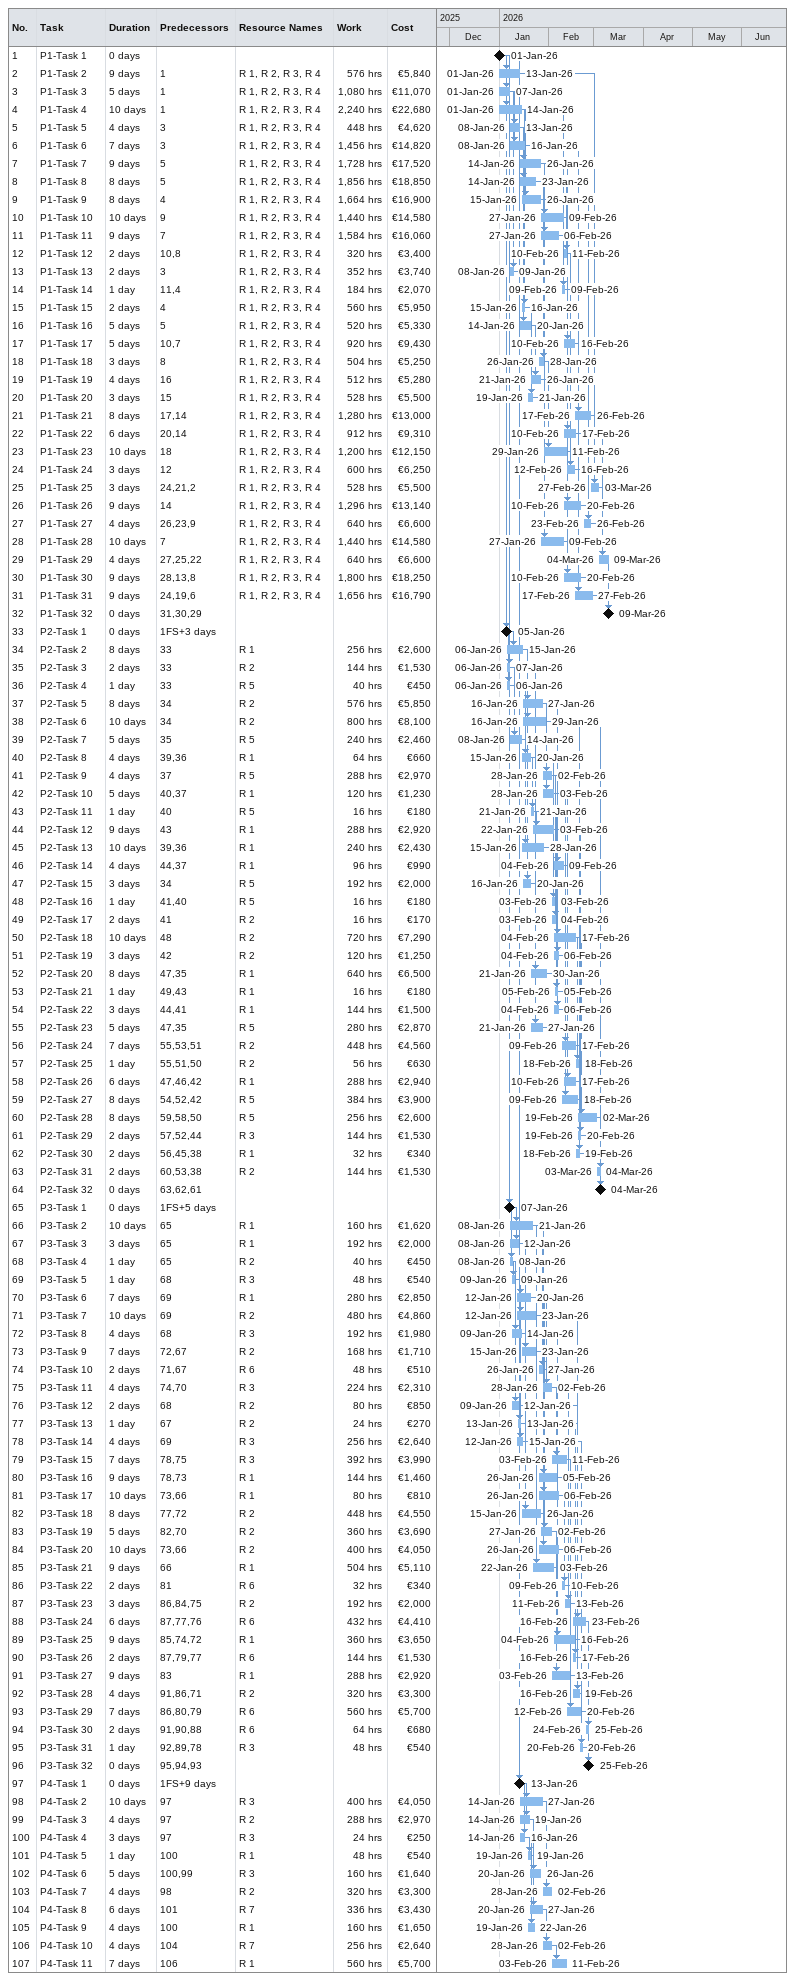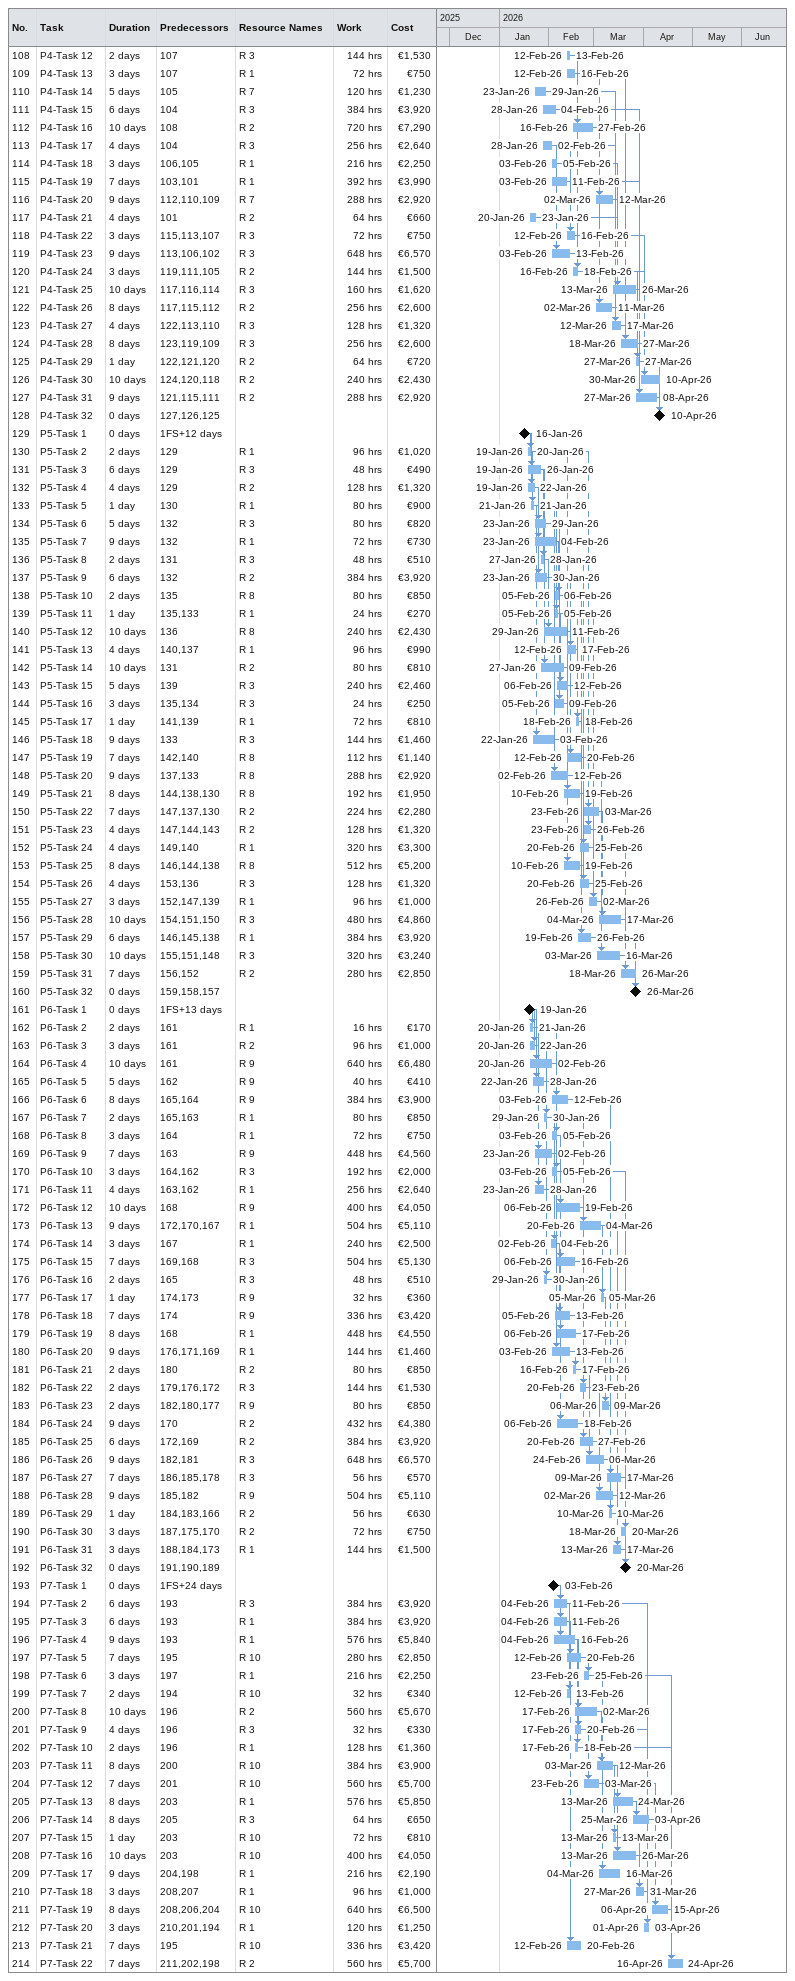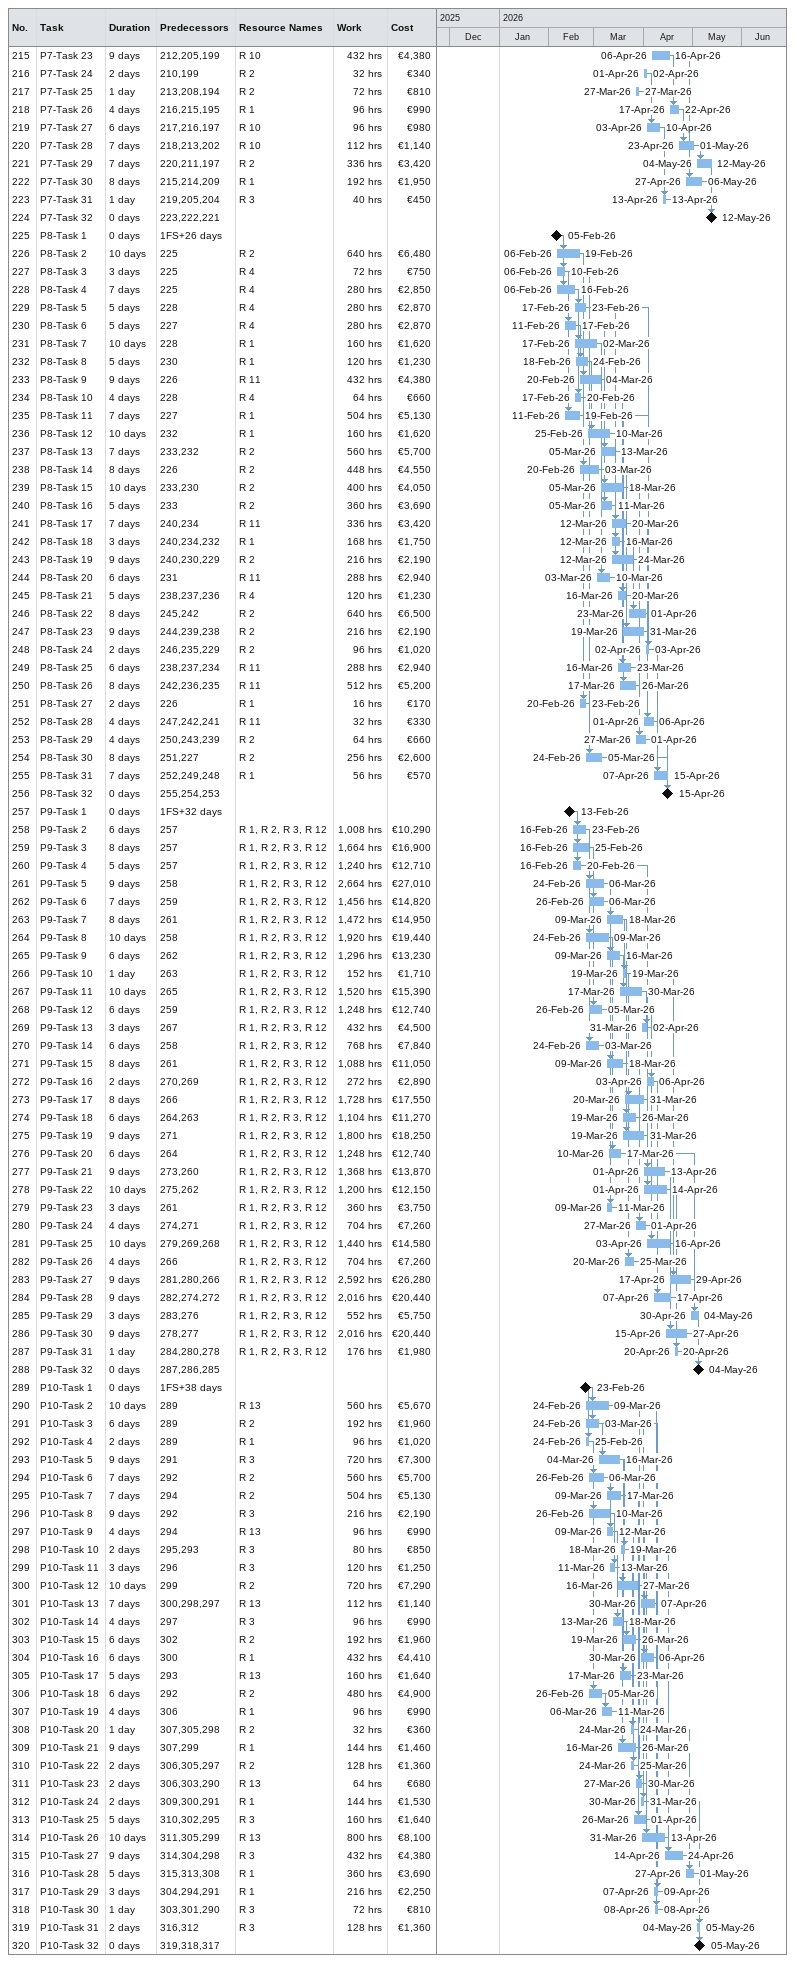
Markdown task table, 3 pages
| ID | Task | Duration | Start | Finish | Predecessors | Resources | Work (h) | Cost (€) |
|---|---|---|---|---|---|---|---|---|
| 1 | P1-Task 1 | 0d | 2026-01-01 | 2026-01-01 |  |  |  |  |
| 2 | P1-Task 2 | 9d | 2026-01-01 | 2026-01-13 | 1 | R 1, R 2, R 3, R 4 | 576 | 5840 |
| 3 | P1-Task 3 | 5d | 2026-01-01 | 2026-01-07 | 1 | R 1, R 2, R 3, R 4 | 1080 | 11070 |
| 4 | P1-Task 4 | 10d | 2026-01-01 | 2026-01-14 | 1 | R 1, R 2, R 3, R 4 | 2240 | 22680 |
| 5 | P1-Task 5 | 4d | 2026-01-08 | 2026-01-13 | 3 | R 1, R 2, R 3, R 4 | 448 | 4620 |
| 6 | P1-Task 6 | 7d | 2026-01-08 | 2026-01-16 | 3 | R 1, R 2, R 3, R 4 | 1456 | 14820 |
| 7 | P1-Task 7 | 9d | 2026-01-14 | 2026-01-26 | 5 | R 1, R 2, R 3, R 4 | 1728 | 17520 |
| 8 | P1-Task 8 | 8d | 2026-01-14 | 2026-01-23 | 5 | R 1, R 2, R 3, R 4 | 1856 | 18850 |
| 9 | P1-Task 9 | 8d | 2026-01-15 | 2026-01-26 | 4 | R 1, R 2, R 3, R 4 | 1664 | 16900 |
| 10 | P1-Task 10 | 10d | 2026-01-27 | 2026-02-09 | 9 | R 1, R 2, R 3, R 4 | 1440 | 14580 |
| 11 | P1-Task 11 | 9d | 2026-01-27 | 2026-02-06 | 7 | R 1, R 2, R 3, R 4 | 1584 | 16060 |
| 12 | P1-Task 12 | 2d | 2026-02-10 | 2026-02-11 | 10, 8 | R 1, R 2, R 3, R 4 | 320 | 3400 |
| 13 | P1-Task 13 | 2d | 2026-01-08 | 2026-01-09 | 3 | R 1, R 2, R 3, R 4 | 352 | 3740 |
| 14 | P1-Task 14 | 1d | 2026-02-09 | 2026-02-09 | 11, 4 | R 1, R 2, R 3, R 4 | 184 | 2070 |
| 15 | P1-Task 15 | 2d | 2026-01-15 | 2026-01-16 | 4 | R 1, R 2, R 3, R 4 | 560 | 5950 |
| 16 | P1-Task 16 | 5d | 2026-01-14 | 2026-01-20 | 5 | R 1, R 2, R 3, R 4 | 520 | 5330 |
| 17 | P1-Task 17 | 5d | 2026-02-10 | 2026-02-16 | 10, 7 | R 1, R 2, R 3, R 4 | 920 | 9430 |
| 18 | P1-Task 18 | 3d | 2026-01-26 | 2026-01-28 | 8 | R 1, R 2, R 3, R 4 | 504 | 5250 |
| 19 | P1-Task 19 | 4d | 2026-01-21 | 2026-01-26 | 16 | R 1, R 2, R 3, R 4 | 512 | 5280 |
| 20 | P1-Task 20 | 3d | 2026-01-19 | 2026-01-21 | 15 | R 1, R 2, R 3, R 4 | 528 | 5500 |
| 21 | P1-Task 21 | 8d | 2026-02-17 | 2026-02-26 | 17, 14 | R 1, R 2, R 3, R 4 | 1280 | 13000 |
| 22 | P1-Task 22 | 6d | 2026-02-10 | 2026-02-17 | 20, 14 | R 1, R 2, R 3, R 4 | 912 | 9310 |
| 23 | P1-Task 23 | 10d | 2026-01-29 | 2026-02-11 | 18 | R 1, R 2, R 3, R 4 | 1200 | 12150 |
| 24 | P1-Task 24 | 3d | 2026-02-12 | 2026-02-16 | 12 | R 1, R 2, R 3, R 4 | 600 | 6250 |
| 25 | P1-Task 25 | 3d | 2026-02-27 | 2026-03-03 | 24, 21, 2 | R 1, R 2, R 3, R 4 | 528 | 5500 |
| 26 | P1-Task 26 | 9d | 2026-02-10 | 2026-02-20 | 14 | R 1, R 2, R 3, R 4 | 1296 | 13140 |
| 27 | P1-Task 27 | 4d | 2026-02-23 | 2026-02-26 | 26, 23, 9 | R 1, R 2, R 3, R 4 | 640 | 6600 |
| 28 | P1-Task 28 | 10d | 2026-01-27 | 2026-02-09 | 7 | R 1, R 2, R 3, R 4 | 1440 | 14580 |
| 29 | P1-Task 29 | 4d | 2026-03-04 | 2026-03-09 | 27, 25, 22 | R 1, R 2, R 3, R 4 | 640 | 6600 |
| 30 | P1-Task 30 | 9d | 2026-02-10 | 2026-02-20 | 28, 13, 8 | R 1, R 2, R 3, R 4 | 1800 | 18250 |
| 31 | P1-Task 31 | 9d | 2026-02-17 | 2026-02-27 | 24, 19, 6 | R 1, R 2, R 3, R 4 | 1656 | 16790 |
| 32 | P1-Task 32 | 0d | 2026-03-09 | 2026-03-09 | 31, 30, 29 |  |  |  |
| 33 | P2-Task 1 | 0d | 2026-01-05 | 2026-01-05 | 1FS+3d |  |  |  |
| 34 | P2-Task 2 | 8d | 2026-01-06 | 2026-01-15 | 33 | R 1 | 256 | 2600 |
| 35 | P2-Task 3 | 2d | 2026-01-06 | 2026-01-07 | 33 | R 2 | 144 | 1530 |
| 36 | P2-Task 4 | 1d | 2026-01-06 | 2026-01-06 | 33 | R 5 | 40 | 450 |
| 37 | P2-Task 5 | 8d | 2026-01-16 | 2026-01-27 | 34 | R 2 | 576 | 5850 |
| 38 | P2-Task 6 | 10d | 2026-01-16 | 2026-01-29 | 34 | R 2 | 800 | 8100 |
| 39 | P2-Task 7 | 5d | 2026-01-08 | 2026-01-14 | 35 | R 5 | 240 | 2460 |
| 40 | P2-Task 8 | 4d | 2026-01-15 | 2026-01-20 | 39, 36 | R 1 | 64 | 660 |
| 41 | P2-Task 9 | 4d | 2026-01-28 | 2026-02-02 | 37 | R 5 | 288 | 2970 |
| 42 | P2-Task 10 | 5d | 2026-01-28 | 2026-02-03 | 40, 37 | R 1 | 120 | 1230 |
| 43 | P2-Task 11 | 1d | 2026-01-21 | 2026-01-21 | 40 | R 5 | 16 | 180 |
| 44 | P2-Task 12 | 9d | 2026-01-22 | 2026-02-03 | 43 | R 1 | 288 | 2920 |
| 45 | P2-Task 13 | 10d | 2026-01-15 | 2026-01-28 | 39, 36 | R 1 | 240 | 2430 |
| 46 | P2-Task 14 | 4d | 2026-02-04 | 2026-02-09 | 44, 37 | R 1 | 96 | 990 |
| 47 | P2-Task 15 | 3d | 2026-01-16 | 2026-01-20 | 34 | R 5 | 192 | 2000 |
| 48 | P2-Task 16 | 1d | 2026-02-03 | 2026-02-03 | 41, 40 | R 5 | 16 | 180 |
| 49 | P2-Task 17 | 2d | 2026-02-03 | 2026-02-04 | 41 | R 2 | 16 | 170 |
| 50 | P2-Task 18 | 10d | 2026-02-04 | 2026-02-17 | 48 | R 2 | 720 | 7290 |
| 51 | P2-Task 19 | 3d | 2026-02-04 | 2026-02-06 | 42 | R 2 | 120 | 1250 |
| 52 | P2-Task 20 | 8d | 2026-01-21 | 2026-01-30 | 47, 35 | R 1 | 640 | 6500 |
| 53 | P2-Task 21 | 1d | 2026-02-05 | 2026-02-05 | 49, 43 | R 1 | 16 | 180 |
| 54 | P2-Task 22 | 3d | 2026-02-04 | 2026-02-06 | 44, 41 | R 1 | 144 | 1500 |
| 55 | P2-Task 23 | 5d | 2026-01-21 | 2026-01-27 | 47, 35 | R 5 | 280 | 2870 |
| 56 | P2-Task 24 | 7d | 2026-02-09 | 2026-02-17 | 55, 53, 51 | R 2 | 448 | 4560 |
| 57 | P2-Task 25 | 1d | 2026-02-18 | 2026-02-18 | 55, 51, 50 | R 2 | 56 | 630 |
| 58 | P2-Task 26 | 6d | 2026-02-10 | 2026-02-17 | 47, 46, 42 | R 1 | 288 | 2940 |
| 59 | P2-Task 27 | 8d | 2026-02-09 | 2026-02-18 | 54, 52, 42 | R 5 | 384 | 3900 |
| 60 | P2-Task 28 | 8d | 2026-02-19 | 2026-03-02 | 59, 58, 50 | R 5 | 256 | 2600 |
| 61 | P2-Task 29 | 2d | 2026-02-19 | 2026-02-20 | 57, 52, 44 | R 3 | 144 | 1530 |
| 62 | P2-Task 30 | 2d | 2026-02-18 | 2026-02-19 | 56, 45, 38 | R 1 | 32 | 340 |
| 63 | P2-Task 31 | 2d | 2026-03-03 | 2026-03-04 | 60, 53, 38 | R 2 | 144 | 1530 |
| 64 | P2-Task 32 | 0d | 2026-03-04 | 2026-03-04 | 63, 62, 61 |  |  |  |
| 65 | P3-Task 1 | 0d | 2026-01-07 | 2026-01-07 | 1FS+5d |  |  |  |
| 66 | P3-Task 2 | 10d | 2026-01-08 | 2026-01-21 | 65 | R 1 | 160 | 1620 |
| 67 | P3-Task 3 | 3d | 2026-01-08 | 2026-01-12 | 65 | R 1 | 192 | 2000 |
| 68 | P3-Task 4 | 1d | 2026-01-08 | 2026-01-08 | 65 | R 2 | 40 | 450 |
| 69 | P3-Task 5 | 1d | 2026-01-09 | 2026-01-09 | 68 | R 3 | 48 | 540 |
| 70 | P3-Task 6 | 7d | 2026-01-12 | 2026-01-20 | 69 | R 1 | 280 | 2850 |
| 71 | P3-Task 7 | 10d | 2026-01-12 | 2026-01-23 | 69 | R 2 | 480 | 4860 |
| 72 | P3-Task 8 | 4d | 2026-01-09 | 2026-01-14 | 68 | R 3 | 192 | 1980 |
| 73 | P3-Task 9 | 7d | 2026-01-15 | 2026-01-23 | 72, 67 | R 2 | 168 | 1710 |
| 74 | P3-Task 10 | 2d | 2026-01-26 | 2026-01-27 | 71, 67 | R 6 | 48 | 510 |
| 75 | P3-Task 11 | 4d | 2026-01-28 | 2026-02-02 | 74, 70 | R 3 | 224 | 2310 |
| 76 | P3-Task 12 | 2d | 2026-01-09 | 2026-01-12 | 68 | R 2 | 80 | 850 |
| 77 | P3-Task 13 | 1d | 2026-01-13 | 2026-01-13 | 67 | R 2 | 24 | 270 |
| 78 | P3-Task 14 | 4d | 2026-01-12 | 2026-01-15 | 69 | R 3 | 256 | 2640 |
| 79 | P3-Task 15 | 7d | 2026-02-03 | 2026-02-11 | 78, 75 | R 3 | 392 | 3990 |
| 80 | P3-Task 16 | 9d | 2026-01-26 | 2026-02-05 | 78, 73 | R 1 | 144 | 1460 |
| 81 | P3-Task 17 | 10d | 2026-01-26 | 2026-02-06 | 73, 66 | R 1 | 80 | 810 |
| 82 | P3-Task 18 | 8d | 2026-01-15 | 2026-01-26 | 77, 72 | R 2 | 448 | 4550 |
| 83 | P3-Task 19 | 5d | 2026-01-27 | 2026-02-02 | 82, 70 | R 2 | 360 | 3690 |
| 84 | P3-Task 20 | 10d | 2026-01-26 | 2026-02-06 | 73, 66 | R 2 | 400 | 4050 |
| 85 | P3-Task 21 | 9d | 2026-01-22 | 2026-02-03 | 66 | R 1 | 504 | 5110 |
| 86 | P3-Task 22 | 2d | 2026-02-09 | 2026-02-10 | 81 | R 6 | 32 | 340 |
| 87 | P3-Task 23 | 3d | 2026-02-11 | 2026-02-13 | 86, 84, 75 | R 2 | 192 | 2000 |
| 88 | P3-Task 24 | 6d | 2026-02-16 | 2026-02-23 | 87, 77, 76 | R 6 | 432 | 4410 |
| 89 | P3-Task 25 | 9d | 2026-02-04 | 2026-02-16 | 85, 74, 72 | R 1 | 360 | 3650 |
| 90 | P3-Task 26 | 2d | 2026-02-16 | 2026-02-17 | 87, 79, 77 | R 6 | 144 | 1530 |
| 91 | P3-Task 27 | 9d | 2026-02-03 | 2026-02-13 | 83 | R 1 | 288 | 2920 |
| 92 | P3-Task 28 | 4d | 2026-02-16 | 2026-02-19 | 91, 86, 71 | R 2 | 320 | 3300 |
| 93 | P3-Task 29 | 7d | 2026-02-12 | 2026-02-20 | 86, 80, 79 | R 6 | 560 | 5700 |
| 94 | P3-Task 30 | 2d | 2026-02-24 | 2026-02-25 | 91, 90, 88 | R 6 | 64 | 680 |
| 95 | P3-Task 31 | 1d | 2026-02-20 | 2026-02-20 | 92, 89, 78 | R 3 | 48 | 540 |
| 96 | P3-Task 32 | 0d | 2026-02-25 | 2026-02-25 | 95, 94, 93 |  |  |  |
| 97 | P4-Task 1 | 0d | 2026-01-13 | 2026-01-13 | 1FS+9d |  |  |  |
| 98 | P4-Task 2 | 10d | 2026-01-14 | 2026-01-27 | 97 | R 3 | 400 | 4050 |
| 99 | P4-Task 3 | 4d | 2026-01-14 | 2026-01-19 | 97 | R 2 | 288 | 2970 |
| 100 | P4-Task 4 | 3d | 2026-01-14 | 2026-01-16 | 97 | R 3 | 24 | 250 |
| 101 | P4-Task 5 | 1d | 2026-01-19 | 2026-01-19 | 100 | R 1 | 48 | 540 |
| 102 | P4-Task 6 | 5d | 2026-01-20 | 2026-01-26 | 100, 99 | R 3 | 160 | 1640 |
| 103 | P4-Task 7 | 4d | 2026-01-28 | 2026-02-02 | 98 | R 2 | 320 | 3300 |
| 104 | P4-Task 8 | 6d | 2026-01-20 | 2026-01-27 | 101 | R 7 | 336 | 3430 |
| 105 | P4-Task 9 | 4d | 2026-01-19 | 2026-01-22 | 100 | R 1 | 160 | 1650 |
| 106 | P4-Task 10 | 4d | 2026-01-28 | 2026-02-02 | 104 | R 7 | 256 | 2640 |
| 107 | P4-Task 11 | 7d | 2026-02-03 | 2026-02-11 | 106 | R 1 | 560 | 5700 |
| 108 | P4-Task 12 | 2d | 2026-02-12 | 2026-02-13 | 107 | R 3 | 144 | 1530 |
| 109 | P4-Task 13 | 3d | 2026-02-12 | 2026-02-16 | 107 | R 1 | 72 | 750 |
| 110 | P4-Task 14 | 5d | 2026-01-23 | 2026-01-29 | 105 | R 7 | 120 | 1230 |
| 111 | P4-Task 15 | 6d | 2026-01-28 | 2026-02-04 | 104 | R 3 | 384 | 3920 |
| 112 | P4-Task 16 | 10d | 2026-02-16 | 2026-02-27 | 108 | R 2 | 720 | 7290 |
| 113 | P4-Task 17 | 4d | 2026-01-28 | 2026-02-02 | 104 | R 3 | 256 | 2640 |
| 114 | P4-Task 18 | 3d | 2026-02-03 | 2026-02-05 | 106, 105 | R 1 | 216 | 2250 |
| 115 | P4-Task 19 | 7d | 2026-02-03 | 2026-02-11 | 103, 101 | R 1 | 392 | 3990 |
| 116 | P4-Task 20 | 9d | 2026-03-02 | 2026-03-12 | 112, 110, 109 | R 7 | 288 | 2920 |
| 117 | P4-Task 21 | 4d | 2026-01-20 | 2026-01-23 | 101 | R 2 | 64 | 660 |
| 118 | P4-Task 22 | 3d | 2026-02-12 | 2026-02-16 | 115, 113, 107 | R 3 | 72 | 750 |
| 119 | P4-Task 23 | 9d | 2026-02-03 | 2026-02-13 | 113, 106, 102 | R 3 | 648 | 6570 |
| 120 | P4-Task 24 | 3d | 2026-02-16 | 2026-02-18 | 119, 111, 105 | R 2 | 144 | 1500 |
| 121 | P4-Task 25 | 10d | 2026-03-13 | 2026-03-26 | 117, 116, 114 | R 3 | 160 | 1620 |
| 122 | P4-Task 26 | 8d | 2026-03-02 | 2026-03-11 | 117, 115, 112 | R 2 | 256 | 2600 |
| 123 | P4-Task 27 | 4d | 2026-03-12 | 2026-03-17 | 122, 113, 110 | R 3 | 128 | 1320 |
| 124 | P4-Task 28 | 8d | 2026-03-18 | 2026-03-27 | 123, 119, 109 | R 3 | 256 | 2600 |
| 125 | P4-Task 29 | 1d | 2026-03-27 | 2026-03-27 | 122, 121, 120 | R 2 | 64 | 720 |
| 126 | P4-Task 30 | 10d | 2026-03-30 | 2026-04-10 | 124, 120, 118 | R 2 | 240 | 2430 |
| 127 | P4-Task 31 | 9d | 2026-03-27 | 2026-04-08 | 121, 115, 111 | R 2 | 288 | 2920 |
| 128 | P4-Task 32 | 0d | 2026-04-10 | 2026-04-10 | 127, 126, 125 |  |  |  |
| 129 | P5-Task 1 | 0d | 2026-01-16 | 2026-01-16 | 1FS+12d |  |  |  |
| 130 | P5-Task 2 | 2d | 2026-01-19 | 2026-01-20 | 129 | R 1 | 96 | 1020 |
| 131 | P5-Task 3 | 6d | 2026-01-19 | 2026-01-26 | 129 | R 3 | 48 | 490 |
| 132 | P5-Task 4 | 4d | 2026-01-19 | 2026-01-22 | 129 | R 2 | 128 | 1320 |
| 133 | P5-Task 5 | 1d | 2026-01-21 | 2026-01-21 | 130 | R 1 | 80 | 900 |
| 134 | P5-Task 6 | 5d | 2026-01-23 | 2026-01-29 | 132 | R 3 | 80 | 820 |
| 135 | P5-Task 7 | 9d | 2026-01-23 | 2026-02-04 | 132 | R 1 | 72 | 730 |
| 136 | P5-Task 8 | 2d | 2026-01-27 | 2026-01-28 | 131 | R 3 | 48 | 510 |
| 137 | P5-Task 9 | 6d | 2026-01-23 | 2026-01-30 | 132 | R 2 | 384 | 3920 |
| 138 | P5-Task 10 | 2d | 2026-02-05 | 2026-02-06 | 135 | R 8 | 80 | 850 |
| 139 | P5-Task 11 | 1d | 2026-02-05 | 2026-02-05 | 135, 133 | R 1 | 24 | 270 |
| 140 | P5-Task 12 | 10d | 2026-01-29 | 2026-02-11 | 136 | R 8 | 240 | 2430 |
| 141 | P5-Task 13 | 4d | 2026-02-12 | 2026-02-17 | 140, 137 | R 1 | 96 | 990 |
| 142 | P5-Task 14 | 10d | 2026-01-27 | 2026-02-09 | 131 | R 2 | 80 | 810 |
| 143 | P5-Task 15 | 5d | 2026-02-06 | 2026-02-12 | 139 | R 3 | 240 | 2460 |
| 144 | P5-Task 16 | 3d | 2026-02-05 | 2026-02-09 | 135, 134 | R 3 | 24 | 250 |
| 145 | P5-Task 17 | 1d | 2026-02-18 | 2026-02-18 | 141, 139 | R 1 | 72 | 810 |
| 146 | P5-Task 18 | 9d | 2026-01-22 | 2026-02-03 | 133 | R 3 | 144 | 1460 |
| 147 | P5-Task 19 | 7d | 2026-02-12 | 2026-02-20 | 142, 140 | R 8 | 112 | 1140 |
| 148 | P5-Task 20 | 9d | 2026-02-02 | 2026-02-12 | 137, 133 | R 8 | 288 | 2920 |
| 149 | P5-Task 21 | 8d | 2026-02-10 | 2026-02-19 | 144, 138, 130 | R 8 | 192 | 1950 |
| 150 | P5-Task 22 | 7d | 2026-02-23 | 2026-03-03 | 147, 137, 130 | R 2 | 224 | 2280 |
| 151 | P5-Task 23 | 4d | 2026-02-23 | 2026-02-26 | 147, 144, 143 | R 2 | 128 | 1320 |
| 152 | P5-Task 24 | 4d | 2026-02-20 | 2026-02-25 | 149, 140 | R 1 | 320 | 3300 |
| 153 | P5-Task 25 | 8d | 2026-02-10 | 2026-02-19 | 146, 144, 138 | R 8 | 512 | 5200 |
| 154 | P5-Task 26 | 4d | 2026-02-20 | 2026-02-25 | 153, 136 | R 3 | 128 | 1320 |
| 155 | P5-Task 27 | 3d | 2026-02-26 | 2026-03-02 | 152, 147, 139 | R 1 | 96 | 1000 |
| 156 | P5-Task 28 | 10d | 2026-03-04 | 2026-03-17 | 154, 151, 150 | R 3 | 480 | 4860 |
| 157 | P5-Task 29 | 6d | 2026-02-19 | 2026-02-26 | 146, 145, 138 | R 1 | 384 | 3920 |
| 158 | P5-Task 30 | 10d | 2026-03-03 | 2026-03-16 | 155, 151, 148 | R 3 | 320 | 3240 |
| 159 | P5-Task 31 | 7d | 2026-03-18 | 2026-03-26 | 156, 152 | R 2 | 280 | 2850 |
| 160 | P5-Task 32 | 0d | 2026-03-26 | 2026-03-26 | 159, 158, 157 |  |  |  |
| 161 | P6-Task 1 | 0d | 2026-01-19 | 2026-01-19 | 1FS+13d |  |  |  |
| 162 | P6-Task 2 | 2d | 2026-01-20 | 2026-01-21 | 161 | R 1 | 16 | 170 |
| 163 | P6-Task 3 | 3d | 2026-01-20 | 2026-01-22 | 161 | R 2 | 96 | 1000 |
| 164 | P6-Task 4 | 10d | 2026-01-20 | 2026-02-02 | 161 | R 9 | 640 | 6480 |
| 165 | P6-Task 5 | 5d | 2026-01-22 | 2026-01-28 | 162 | R 9 | 40 | 410 |
| 166 | P6-Task 6 | 8d | 2026-02-03 | 2026-02-12 | 165, 164 | R 9 | 384 | 3900 |
| 167 | P6-Task 7 | 2d | 2026-01-29 | 2026-01-30 | 165, 163 | R 1 | 80 | 850 |
| 168 | P6-Task 8 | 3d | 2026-02-03 | 2026-02-05 | 164 | R 1 | 72 | 750 |
| 169 | P6-Task 9 | 7d | 2026-01-23 | 2026-02-02 | 163 | R 9 | 448 | 4560 |
| 170 | P6-Task 10 | 3d | 2026-02-03 | 2026-02-05 | 164, 162 | R 3 | 192 | 2000 |
| 171 | P6-Task 11 | 4d | 2026-01-23 | 2026-01-28 | 163, 162 | R 1 | 256 | 2640 |
| 172 | P6-Task 12 | 10d | 2026-02-06 | 2026-02-19 | 168 | R 9 | 400 | 4050 |
| 173 | P6-Task 13 | 9d | 2026-02-20 | 2026-03-04 | 172, 170, 167 | R 1 | 504 | 5110 |
| 174 | P6-Task 14 | 3d | 2026-02-02 | 2026-02-04 | 167 | R 1 | 240 | 2500 |
| 175 | P6-Task 15 | 7d | 2026-02-06 | 2026-02-16 | 169, 168 | R 3 | 504 | 5130 |
| 176 | P6-Task 16 | 2d | 2026-01-29 | 2026-01-30 | 165 | R 3 | 48 | 510 |
| 177 | P6-Task 17 | 1d | 2026-03-05 | 2026-03-05 | 174, 173 | R 9 | 32 | 360 |
| 178 | P6-Task 18 | 7d | 2026-02-05 | 2026-02-13 | 174 | R 9 | 336 | 3420 |
| 179 | P6-Task 19 | 8d | 2026-02-06 | 2026-02-17 | 168 | R 1 | 448 | 4550 |
| 180 | P6-Task 20 | 9d | 2026-02-03 | 2026-02-13 | 176, 171, 169 | R 1 | 144 | 1460 |
| 181 | P6-Task 21 | 2d | 2026-02-16 | 2026-02-17 | 180 | R 2 | 80 | 850 |
| 182 | P6-Task 22 | 2d | 2026-02-20 | 2026-02-23 | 179, 176, 172 | R 3 | 144 | 1530 |
| 183 | P6-Task 23 | 2d | 2026-03-06 | 2026-03-09 | 182, 180, 177 | R 9 | 80 | 850 |
| 184 | P6-Task 24 | 9d | 2026-02-06 | 2026-02-18 | 170 | R 2 | 432 | 4380 |
| 185 | P6-Task 25 | 6d | 2026-02-20 | 2026-02-27 | 172, 169 | R 2 | 384 | 3920 |
| 186 | P6-Task 26 | 9d | 2026-02-24 | 2026-03-06 | 182, 181 | R 3 | 648 | 6570 |
| 187 | P6-Task 27 | 7d | 2026-03-09 | 2026-03-17 | 186, 185, 178 | R 3 | 56 | 570 |
| 188 | P6-Task 28 | 9d | 2026-03-02 | 2026-03-12 | 185, 182 | R 9 | 504 | 5110 |
| 189 | P6-Task 29 | 1d | 2026-03-10 | 2026-03-10 | 184, 183, 166 | R 2 | 56 | 630 |
| 190 | P6-Task 30 | 3d | 2026-03-18 | 2026-03-20 | 187, 175, 170 | R 2 | 72 | 750 |
| 191 | P6-Task 31 | 3d | 2026-03-13 | 2026-03-17 | 188, 184, 173 | R 1 | 144 | 1500 |
| 192 | P6-Task 32 | 0d | 2026-03-20 | 2026-03-20 | 191, 190, 189 |  |  |  |
| 193 | P7-Task 1 | 0d | 2026-02-03 | 2026-02-03 | 1FS+24d |  |  |  |
| 194 | P7-Task 2 | 6d | 2026-02-04 | 2026-02-11 | 193 | R 3 | 384 | 3920 |
| 195 | P7-Task 3 | 6d | 2026-02-04 | 2026-02-11 | 193 | R 1 | 384 | 3920 |
| 196 | P7-Task 4 | 9d | 2026-02-04 | 2026-02-16 | 193 | R 1 | 576 | 5840 |
| 197 | P7-Task 5 | 7d | 2026-02-12 | 2026-02-20 | 195 | R 10 | 280 | 2850 |
| 198 | P7-Task 6 | 3d | 2026-02-23 | 2026-02-25 | 197 | R 1 | 216 | 2250 |
| 199 | P7-Task 7 | 2d | 2026-02-12 | 2026-02-13 | 194 | R 10 | 32 | 340 |
| 200 | P7-Task 8 | 10d | 2026-02-17 | 2026-03-02 | 196 | R 2 | 560 | 5670 |
| 201 | P7-Task 9 | 4d | 2026-02-17 | 2026-02-20 | 196 | R 3 | 32 | 330 |
| 202 | P7-Task 10 | 2d | 2026-02-17 | 2026-02-18 | 196 | R 1 | 128 | 1360 |
| 203 | P7-Task 11 | 8d | 2026-03-03 | 2026-03-12 | 200 | R 10 | 384 | 3900 |
| 204 | P7-Task 12 | 7d | 2026-02-23 | 2026-03-03 | 201 | R 10 | 560 | 5700 |
| 205 | P7-Task 13 | 8d | 2026-03-13 | 2026-03-24 | 203 | R 1 | 576 | 5850 |
| 206 | P7-Task 14 | 8d | 2026-03-25 | 2026-04-03 | 205 | R 3 | 64 | 650 |
| 207 | P7-Task 15 | 1d | 2026-03-13 | 2026-03-13 | 203 | R 10 | 72 | 810 |
| 208 | P7-Task 16 | 10d | 2026-03-13 | 2026-03-26 | 203 | R 10 | 400 | 4050 |
| 209 | P7-Task 17 | 9d | 2026-03-04 | 2026-03-16 | 204, 198 | R 1 | 216 | 2190 |
| 210 | P7-Task 18 | 3d | 2026-03-27 | 2026-03-31 | 208, 207 | R 1 | 96 | 1000 |
| 211 | P7-Task 19 | 8d | 2026-04-06 | 2026-04-15 | 208, 206, 204 | R 10 | 640 | 6500 |
| 212 | P7-Task 20 | 3d | 2026-04-01 | 2026-04-03 | 210, 201, 194 | R 1 | 120 | 1250 |
| 213 | P7-Task 21 | 7d | 2026-02-12 | 2026-02-20 | 195 | R 10 | 336 | 3420 |
| 214 | P7-Task 22 | 7d | 2026-04-16 | 2026-04-24 | 211, 202, 198 | R 2 | 560 | 5700 |
| 215 | P7-Task 23 | 9d | 2026-04-06 | 2026-04-16 | 212, 205, 199 | R 10 | 432 | 4380 |
| 216 | P7-Task 24 | 2d | 2026-04-01 | 2026-04-02 | 210, 199 | R 2 | 32 | 340 |
| 217 | P7-Task 25 | 1d | 2026-03-27 | 2026-03-27 | 213, 208, 194 | R 2 | 72 | 810 |
| 218 | P7-Task 26 | 4d | 2026-04-17 | 2026-04-22 | 216, 215, 195 | R 1 | 96 | 990 |
| 219 | P7-Task 27 | 6d | 2026-04-03 | 2026-04-10 | 217, 216, 197 | R 10 | 96 | 980 |
| 220 | P7-Task 28 | 7d | 2026-04-23 | 2026-05-01 | 218, 213, 202 | R 10 | 112 | 1140 |
| 221 | P7-Task 29 | 7d | 2026-05-04 | 2026-05-12 | 220, 211, 197 | R 2 | 336 | 3420 |
| 222 | P7-Task 30 | 8d | 2026-04-27 | 2026-05-06 | 215, 214, 209 | R 1 | 192 | 1950 |
| 223 | P7-Task 31 | 1d | 2026-04-13 | 2026-04-13 | 219, 205, 204 | R 3 | 40 | 450 |
| 224 | P7-Task 32 | 0d | 2026-05-12 | 2026-05-12 | 223, 222, 221 |  |  |  |
| 225 | P8-Task 1 | 0d | 2026-02-05 | 2026-02-05 | 1FS+26d |  |  |  |
| 226 | P8-Task 2 | 10d | 2026-02-06 | 2026-02-19 | 225 | R 2 | 640 | 6480 |
| 227 | P8-Task 3 | 3d | 2026-02-06 | 2026-02-10 | 225 | R 4 | 72 | 750 |
| 228 | P8-Task 4 | 7d | 2026-02-06 | 2026-02-16 | 225 | R 4 | 280 | 2850 |
| 229 | P8-Task 5 | 5d | 2026-02-17 | 2026-02-23 | 228 | R 4 | 280 | 2870 |
| 230 | P8-Task 6 | 5d | 2026-02-11 | 2026-02-17 | 227 | R 4 | 280 | 2870 |
| 231 | P8-Task 7 | 10d | 2026-02-17 | 2026-03-02 | 228 | R 1 | 160 | 1620 |
| 232 | P8-Task 8 | 5d | 2026-02-18 | 2026-02-24 | 230 | R 1 | 120 | 1230 |
| 233 | P8-Task 9 | 9d | 2026-02-20 | 2026-03-04 | 226 | R 11 | 432 | 4380 |
| 234 | P8-Task 10 | 4d | 2026-02-17 | 2026-02-20 | 228 | R 4 | 64 | 660 |
| 235 | P8-Task 11 | 7d | 2026-02-11 | 2026-02-19 | 227 | R 1 | 504 | 5130 |
| 236 | P8-Task 12 | 10d | 2026-02-25 | 2026-03-10 | 232 | R 1 | 160 | 1620 |
| 237 | P8-Task 13 | 7d | 2026-03-05 | 2026-03-13 | 233, 232 | R 2 | 560 | 5700 |
| 238 | P8-Task 14 | 8d | 2026-02-20 | 2026-03-03 | 226 | R 2 | 448 | 4550 |
| 239 | P8-Task 15 | 10d | 2026-03-05 | 2026-03-18 | 233, 230 | R 2 | 400 | 4050 |
| 240 | P8-Task 16 | 5d | 2026-03-05 | 2026-03-11 | 233 | R 2 | 360 | 3690 |
| 241 | P8-Task 17 | 7d | 2026-03-12 | 2026-03-20 | 240, 234 | R 11 | 336 | 3420 |
| 242 | P8-Task 18 | 3d | 2026-03-12 | 2026-03-16 | 240, 234, 232 | R 1 | 168 | 1750 |
| 243 | P8-Task 19 | 9d | 2026-03-12 | 2026-03-24 | 240, 230, 229 | R 2 | 216 | 2190 |
| 244 | P8-Task 20 | 6d | 2026-03-03 | 2026-03-10 | 231 | R 11 | 288 | 2940 |
| 245 | P8-Task 21 | 5d | 2026-03-16 | 2026-03-20 | 238, 237, 236 | R 4 | 120 | 1230 |
| 246 | P8-Task 22 | 8d | 2026-03-23 | 2026-04-01 | 245, 242 | R 2 | 640 | 6500 |
| 247 | P8-Task 23 | 9d | 2026-03-19 | 2026-03-31 | 244, 239, 238 | R 2 | 216 | 2190 |
| 248 | P8-Task 24 | 2d | 2026-04-02 | 2026-04-03 | 246, 235, 229 | R 2 | 96 | 1020 |
| 249 | P8-Task 25 | 6d | 2026-03-16 | 2026-03-23 | 238, 237, 234 | R 11 | 288 | 2940 |
| 250 | P8-Task 26 | 8d | 2026-03-17 | 2026-03-26 | 242, 236, 235 | R 11 | 512 | 5200 |
| 251 | P8-Task 27 | 2d | 2026-02-20 | 2026-02-23 | 226 | R 1 | 16 | 170 |
| 252 | P8-Task 28 | 4d | 2026-04-01 | 2026-04-06 | 247, 242, 241 | R 11 | 32 | 330 |
| 253 | P8-Task 29 | 4d | 2026-03-27 | 2026-04-01 | 250, 243, 239 | R 2 | 64 | 660 |
| 254 | P8-Task 30 | 8d | 2026-02-24 | 2026-03-05 | 251, 227 | R 2 | 256 | 2600 |
| 255 | P8-Task 31 | 7d | 2026-04-07 | 2026-04-15 | 252, 249, 248 | R 1 | 56 | 570 |
| 256 | P8-Task 32 | 0d | 2026-04-15 | 2026-04-15 | 255, 254, 253 |  |  |  |
| 257 | P9-Task 1 | 0d | 2026-02-13 | 2026-02-13 | 1FS+32d |  |  |  |
| 258 | P9-Task 2 | 6d | 2026-02-16 | 2026-02-23 | 257 | R 1, R 2, R 3, R 12 | 1008 | 10290 |
| 259 | P9-Task 3 | 8d | 2026-02-16 | 2026-02-25 | 257 | R 1, R 2, R 3, R 12 | 1664 | 16900 |
| 260 | P9-Task 4 | 5d | 2026-02-16 | 2026-02-20 | 257 | R 1, R 2, R 3, R 12 | 1240 | 12710 |
| 261 | P9-Task 5 | 9d | 2026-02-24 | 2026-03-06 | 258 | R 1, R 2, R 3, R 12 | 2664 | 27010 |
| 262 | P9-Task 6 | 7d | 2026-02-26 | 2026-03-06 | 259 | R 1, R 2, R 3, R 12 | 1456 | 14820 |
| 263 | P9-Task 7 | 8d | 2026-03-09 | 2026-03-18 | 261 | R 1, R 2, R 3, R 12 | 1472 | 14950 |
| 264 | P9-Task 8 | 10d | 2026-02-24 | 2026-03-09 | 258 | R 1, R 2, R 3, R 12 | 1920 | 19440 |
| 265 | P9-Task 9 | 6d | 2026-03-09 | 2026-03-16 | 262 | R 1, R 2, R 3, R 12 | 1296 | 13230 |
| 266 | P9-Task 10 | 1d | 2026-03-19 | 2026-03-19 | 263 | R 1, R 2, R 3, R 12 | 152 | 1710 |
| 267 | P9-Task 11 | 10d | 2026-03-17 | 2026-03-30 | 265 | R 1, R 2, R 3, R 12 | 1520 | 15390 |
| 268 | P9-Task 12 | 6d | 2026-02-26 | 2026-03-05 | 259 | R 1, R 2, R 3, R 12 | 1248 | 12740 |
| 269 | P9-Task 13 | 3d | 2026-03-31 | 2026-04-02 | 267 | R 1, R 2, R 3, R 12 | 432 | 4500 |
| 270 | P9-Task 14 | 6d | 2026-02-24 | 2026-03-03 | 258 | R 1, R 2, R 3, R 12 | 768 | 7840 |
| 271 | P9-Task 15 | 8d | 2026-03-09 | 2026-03-18 | 261 | R 1, R 2, R 3, R 12 | 1088 | 11050 |
| 272 | P9-Task 16 | 2d | 2026-04-03 | 2026-04-06 | 270, 269 | R 1, R 2, R 3, R 12 | 272 | 2890 |
| 273 | P9-Task 17 | 8d | 2026-03-20 | 2026-03-31 | 266 | R 1, R 2, R 3, R 12 | 1728 | 17550 |
| 274 | P9-Task 18 | 6d | 2026-03-19 | 2026-03-26 | 264, 263 | R 1, R 2, R 3, R 12 | 1104 | 11270 |
| 275 | P9-Task 19 | 9d | 2026-03-19 | 2026-03-31 | 271 | R 1, R 2, R 3, R 12 | 1800 | 18250 |
| 276 | P9-Task 20 | 6d | 2026-03-10 | 2026-03-17 | 264 | R 1, R 2, R 3, R 12 | 1248 | 12740 |
| 277 | P9-Task 21 | 9d | 2026-04-01 | 2026-04-13 | 273, 260 | R 1, R 2, R 3, R 12 | 1368 | 13870 |
| 278 | P9-Task 22 | 10d | 2026-04-01 | 2026-04-14 | 275, 262 | R 1, R 2, R 3, R 12 | 1200 | 12150 |
| 279 | P9-Task 23 | 3d | 2026-03-09 | 2026-03-11 | 261 | R 1, R 2, R 3, R 12 | 360 | 3750 |
| 280 | P9-Task 24 | 4d | 2026-03-27 | 2026-04-01 | 274, 271 | R 1, R 2, R 3, R 12 | 704 | 7260 |
| 281 | P9-Task 25 | 10d | 2026-04-03 | 2026-04-16 | 279, 269, 268 | R 1, R 2, R 3, R 12 | 1440 | 14580 |
| 282 | P9-Task 26 | 4d | 2026-03-20 | 2026-03-25 | 266 | R 1, R 2, R 3, R 12 | 704 | 7260 |
| 283 | P9-Task 27 | 9d | 2026-04-17 | 2026-04-29 | 281, 280, 266 | R 1, R 2, R 3, R 12 | 2592 | 26280 |
| 284 | P9-Task 28 | 9d | 2026-04-07 | 2026-04-17 | 282, 274, 272 | R 1, R 2, R 3, R 12 | 2016 | 20440 |
| 285 | P9-Task 29 | 3d | 2026-04-30 | 2026-05-04 | 283, 276 | R 1, R 2, R 3, R 12 | 552 | 5750 |
| 286 | P9-Task 30 | 9d | 2026-04-15 | 2026-04-27 | 278, 277 | R 1, R 2, R 3, R 12 | 2016 | 20440 |
| 287 | P9-Task 31 | 1d | 2026-04-20 | 2026-04-20 | 284, 280, 278 | R 1, R 2, R 3, R 12 | 176 | 1980 |
| 288 | P9-Task 32 | 0d | 2026-05-04 | 2026-05-04 | 287, 286, 285 |  |  |  |
| 289 | P10-Task 1 | 0d | 2026-02-23 | 2026-02-23 | 1FS+38d |  |  |  |
| 290 | P10-Task 2 | 10d | 2026-02-24 | 2026-03-09 | 289 | R 13 | 560 | 5670 |
| 291 | P10-Task 3 | 6d | 2026-02-24 | 2026-03-03 | 289 | R 2 | 192 | 1960 |
| 292 | P10-Task 4 | 2d | 2026-02-24 | 2026-02-25 | 289 | R 1 | 96 | 1020 |
| 293 | P10-Task 5 | 9d | 2026-03-04 | 2026-03-16 | 291 | R 3 | 720 | 7300 |
| 294 | P10-Task 6 | 7d | 2026-02-26 | 2026-03-06 | 292 | R 2 | 560 | 5700 |
| 295 | P10-Task 7 | 7d | 2026-03-09 | 2026-03-17 | 294 | R 2 | 504 | 5130 |
| 296 | P10-Task 8 | 9d | 2026-02-26 | 2026-03-10 | 292 | R 3 | 216 | 2190 |
| 297 | P10-Task 9 | 4d | 2026-03-09 | 2026-03-12 | 294 | R 13 | 96 | 990 |
| 298 | P10-Task 10 | 2d | 2026-03-18 | 2026-03-19 | 295, 293 | R 3 | 80 | 850 |
| 299 | P10-Task 11 | 3d | 2026-03-11 | 2026-03-13 | 296 | R 3 | 120 | 1250 |
| 300 | P10-Task 12 | 10d | 2026-03-16 | 2026-03-27 | 299 | R 2 | 720 | 7290 |
| 301 | P10-Task 13 | 7d | 2026-03-30 | 2026-04-07 | 300, 298, 297 | R 13 | 112 | 1140 |
| 302 | P10-Task 14 | 4d | 2026-03-13 | 2026-03-18 | 297 | R 3 | 96 | 990 |
| 303 | P10-Task 15 | 6d | 2026-03-19 | 2026-03-26 | 302 | R 2 | 192 | 1960 |
| 304 | P10-Task 16 | 6d | 2026-03-30 | 2026-04-06 | 300 | R 1 | 432 | 4410 |
| 305 | P10-Task 17 | 5d | 2026-03-17 | 2026-03-23 | 293 | R 13 | 160 | 1640 |
| 306 | P10-Task 18 | 6d | 2026-02-26 | 2026-03-05 | 292 | R 2 | 480 | 4900 |
| 307 | P10-Task 19 | 4d | 2026-03-06 | 2026-03-11 | 306 | R 1 | 96 | 990 |
| 308 | P10-Task 20 | 1d | 2026-03-24 | 2026-03-24 | 307, 305, 298 | R 2 | 32 | 360 |
| 309 | P10-Task 21 | 9d | 2026-03-16 | 2026-03-26 | 307, 299 | R 1 | 144 | 1460 |
| 310 | P10-Task 22 | 2d | 2026-03-24 | 2026-03-25 | 306, 305, 297 | R 2 | 128 | 1360 |
| 311 | P10-Task 23 | 2d | 2026-03-27 | 2026-03-30 | 306, 303, 290 | R 13 | 64 | 680 |
| 312 | P10-Task 24 | 2d | 2026-03-30 | 2026-03-31 | 309, 300, 291 | R 1 | 144 | 1530 |
| 313 | P10-Task 25 | 5d | 2026-03-26 | 2026-04-01 | 310, 302, 295 | R 3 | 160 | 1640 |
| 314 | P10-Task 26 | 10d | 2026-03-31 | 2026-04-13 | 311, 305, 299 | R 13 | 800 | 8100 |
| 315 | P10-Task 27 | 9d | 2026-04-14 | 2026-04-24 | 314, 304, 298 | R 3 | 432 | 4380 |
| 316 | P10-Task 28 | 5d | 2026-04-27 | 2026-05-01 | 315, 313, 308 | R 1 | 360 | 3690 |
| 317 | P10-Task 29 | 3d | 2026-04-07 | 2026-04-09 | 304, 294, 291 | R 1 | 216 | 2250 |
| 318 | P10-Task 30 | 1d | 2026-04-08 | 2026-04-08 | 303, 301, 290 | R 3 | 72 | 810 |
| 319 | P10-Task 31 | 2d | 2026-05-04 | 2026-05-05 | 316, 312 | R 3 | 128 | 1360 |
| 320 | P10-Task 32 | 0d | 2026-05-05 | 2026-05-05 | 319, 318, 317 |  |  |  |
